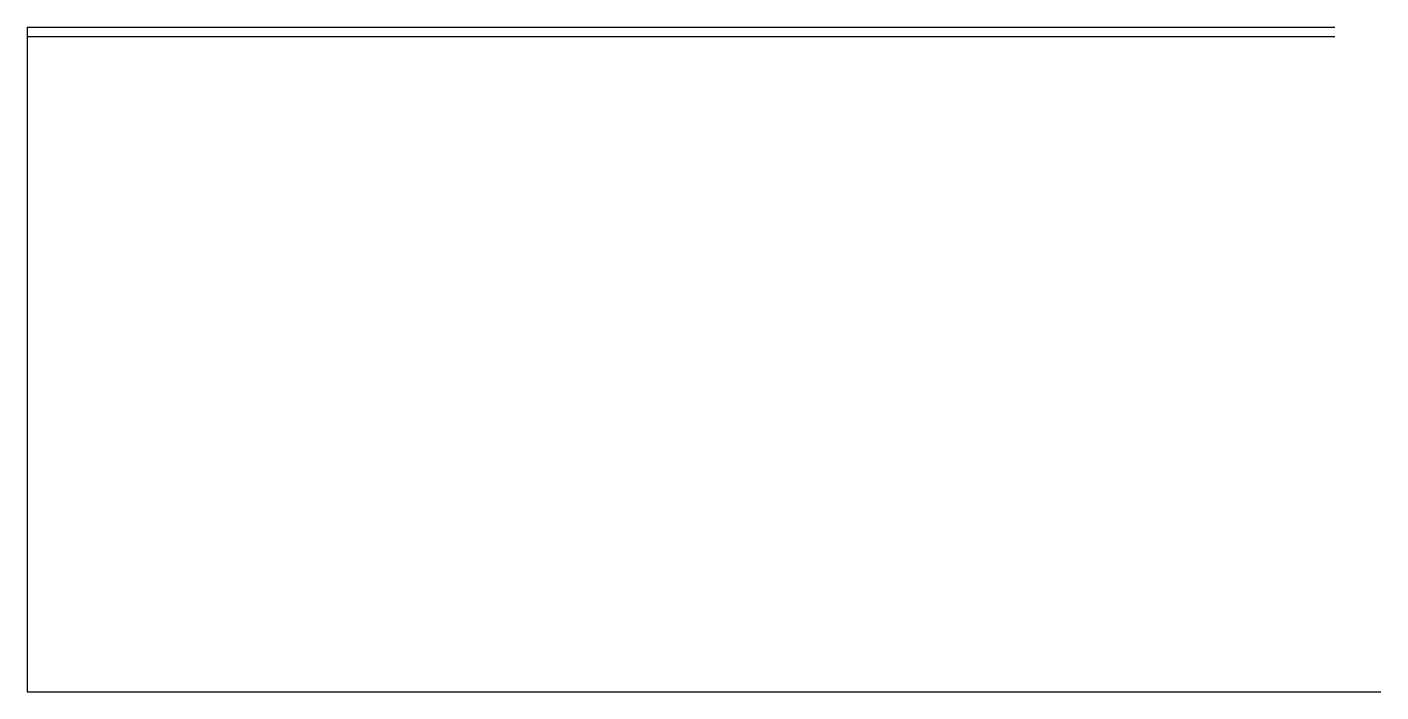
# Model space of a CAD drawing. Header units: inches. Extents: x 633 to 5723, y -4 to 2495.
import ezdxf

# ---------------------------------------------------------------- set-up
doc = ezdxf.new("R2010")
doc.units = ezdxf.units.IN
doc.header["$MEASUREMENT"] = 0

msp = doc.modelspace()

# ---------------------------------------------------------------- linework, layer by layer
for p, q in [((632.7, 2495.4), (5549.5, 2495.4)), ((632.7, 2495.4), (632.7, -4.3)), ((632.7, 2459.4), (5549.5, 2459.4)), ((632.7, -4.3), (5722.6, -4.3))]:
    msp.add_line(p, q)

doc.saveas('drawing.dxf')
